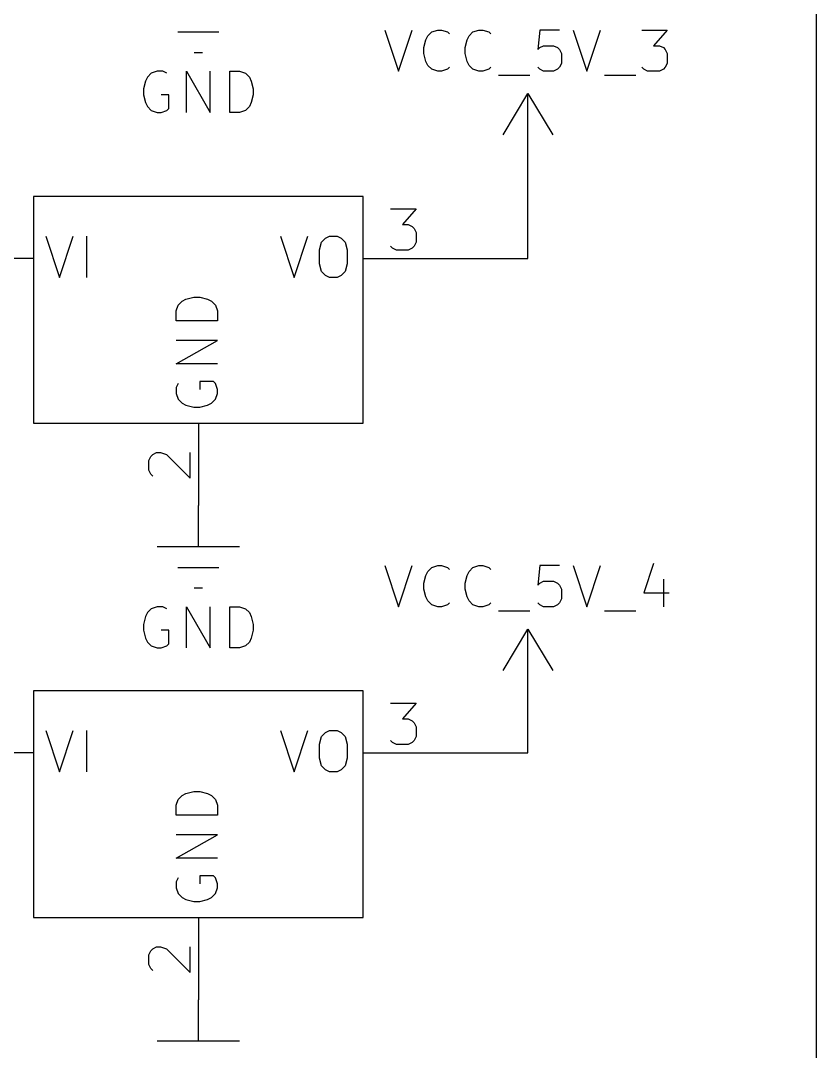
# Model space of a CAD drawing. Extents: x 0.4 to 11.3, y -7.9 to -0.4.
# Drawn here: x 2.534 to 3.5, y -4.113 to -2.861 of the extents above; entities that cross this region are included whole.
import ezdxf

# ---------------------------------------------------------------- set-up
doc = ezdxf.new("R2010")
doc.units = 0
doc.header["$MEASUREMENT"] = 0
for name, color, linetype in [('BLUE3', 171, 'CONTINUOUS'), ('CYAN2', 4, 'CONTINUOUS'), ('GREEN3', 91, 'CONTINUOUS'), ('LYELLOW', 51, 'CONTINUOUS'), ('RED2', 1, 'CONTINUOUS'), ('RED3', 11, 'CONTINUOUS')]:
    doc.layers.add(name, color=color, linetype=linetype)

msp = doc.modelspace()

# ---------------------------------------------------------------- linework, layer by layer
at = {"layer": 'BLUE3', "linetype": 'CONTINUOUS'}
msp.add_line((3.5, -4.95), (3.5, -1.3), dxfattribs=at)
at = {"layer": 'CYAN2', "linetype": 'CONTINUOUS'}
for p, q in [((2.9762, -2.8728), (2.9929, -2.9228)), ((2.9929, -2.9228), (3.0095, -2.8728)), ((3.0286, -2.8799), (3.0333, -2.8752)), ((3.0333, -2.8752), (3.0405, -2.8728)), ((3.0405, -2.8728), (3.0452, -2.8728)), ((3.0452, -2.8728), (3.0524, -2.8752)), ((3.0524, -2.8752), (3.0548, -2.8776)), ((3.0786, -2.8799), (3.0833, -2.8752)), ((3.0833, -2.8752), (3.0905, -2.8728)), ((3.0905, -2.8728), (3.0952, -2.8728)), ((3.0952, -2.8728), (3.1024, -2.8752)), ((3.1024, -2.8752), (3.1048, -2.8776)), ((3.1643, -2.8728), (3.1619, -2.8966)), ((3.1881, -2.8728), (3.1643, -2.8728)), ((3.2048, -2.8728), (3.2214, -2.9228)), ((3.2214, -2.9228), (3.2381, -2.8728)), ((3.2881, -2.8728), (3.319, -2.8728)), ((3.319, -2.8728), (3.3024, -2.8919)), ((3.0238, -2.8942), (3.0262, -2.8847)), ((3.0262, -2.8847), (3.0286, -2.8799)), ((3.0738, -2.8942), (3.0762, -2.8847)), ((3.0762, -2.8847), (3.0786, -2.8799)), ((3.0238, -2.9014), (3.0238, -2.8942)), ((3.0262, -2.9109), (3.0238, -2.9014)), ((3.0738, -2.9014), (3.0738, -2.8942)), ((3.0762, -2.9109), (3.0738, -2.9014)), ((3.1619, -2.8966), (3.1643, -2.8942)), ((3.1643, -2.8942), (3.169, -2.8919)), ((3.169, -2.8919), (3.181, -2.8919)), ((3.181, -2.8919), (3.1857, -2.8942)), ((3.1857, -2.8942), (3.1881, -2.8966)), ((3.1881, -2.8966), (3.1905, -2.9014)), ((3.1905, -2.9014), (3.1905, -2.9133)), ((3.3024, -2.8919), (3.3095, -2.8919)), ((3.3095, -2.8919), (3.3143, -2.8942)), ((3.3143, -2.8942), (3.3167, -2.8966)), ((3.3167, -2.8966), (3.319, -2.9014)), ((3.319, -2.9014), (3.319, -2.9133)), ((3.0286, -2.9157), (3.0262, -2.9109)), ((3.0786, -2.9157), (3.0762, -2.9109)), ((3.1905, -2.9133), (3.1881, -2.918)), ((3.319, -2.9133), (3.3167, -2.918)), ((2.6929, -2.9252), (2.6881, -2.9299)), ((2.6929, -2.9252), (2.6881, -2.9299)), ((2.7, -2.9228), (2.6929, -2.9252)), ((2.7, -2.9228), (2.6929, -2.9252)), ((2.7071, -2.9228), (2.7, -2.9228)), ((2.7071, -2.9228), (2.7, -2.9228)), ((2.7119, -2.9252), (2.7071, -2.9228)), ((2.7119, -2.9252), (2.7071, -2.9228)), ((2.7357, -2.9728), (2.7357, -2.9228)), ((2.7357, -2.9228), (2.7643, -2.9728)), ((2.7357, -2.9728), (2.7357, -2.9228)), ((2.7357, -2.9228), (2.7643, -2.9728)), ((2.7643, -2.9728), (2.7643, -2.9228)), ((2.7643, -2.9728), (2.7643, -2.9228)), ((2.7881, -2.9728), (2.7881, -2.9228)), ((2.7881, -2.9228), (2.8, -2.9228)), ((2.7881, -2.9728), (2.7881, -2.9228)), ((2.7881, -2.9228), (2.8, -2.9228)), ((2.8, -2.9228), (2.8071, -2.9252)), ((2.8, -2.9228), (2.8071, -2.9252)), ((2.8071, -2.9252), (2.8119, -2.9299)), ((2.8071, -2.9252), (2.8119, -2.9299)), ((3.0333, -2.9204), (3.0286, -2.9157)), ((3.0405, -2.9228), (3.0333, -2.9204)), ((3.0452, -2.9228), (3.0405, -2.9228)), ((3.0524, -2.9204), (3.0452, -2.9228)), ((3.0548, -2.918), (3.0524, -2.9204)), ((3.0833, -2.9204), (3.0786, -2.9157)), ((3.0905, -2.9228), (3.0833, -2.9204)), ((3.0952, -2.9228), (3.0905, -2.9228)), ((3.1024, -2.9204), (3.0952, -2.9228)), ((3.1048, -2.918), (3.1024, -2.9204)), ((3.1143, -2.9276), (3.1524, -2.9276)), ((3.1643, -2.9204), (3.1619, -2.918)), ((3.169, -2.9228), (3.1643, -2.9204)), ((3.181, -2.9228), (3.169, -2.9228)), ((3.1857, -2.9204), (3.181, -2.9228)), ((3.1881, -2.918), (3.1857, -2.9204)), ((3.2429, -2.9276), (3.281, -2.9276)), ((3.2905, -2.9204), (3.2881, -2.918)), ((3.2952, -2.9228), (3.2905, -2.9204)), ((3.3095, -2.9228), (3.2952, -2.9228)), ((3.3143, -2.9204), (3.3095, -2.9228)), ((3.3167, -2.918), (3.3143, -2.9204)), ((2.6857, -2.9347), (2.6833, -2.9442)), ((2.6857, -2.9347), (2.6833, -2.9442)), ((2.6881, -2.9299), (2.6857, -2.9347)), ((2.6881, -2.9299), (2.6857, -2.9347)), ((2.8119, -2.9299), (2.8143, -2.9347)), ((2.8119, -2.9299), (2.8143, -2.9347)), ((2.8143, -2.9347), (2.8167, -2.9442)), ((2.8143, -2.9347), (2.8167, -2.9442)), ((2.6833, -2.9442), (2.6833, -2.9514)), ((2.6833, -2.9442), (2.6833, -2.9514)), ((2.6833, -2.9514), (2.6857, -2.9609)), ((2.6833, -2.9514), (2.6857, -2.9609)), ((2.7143, -2.9514), (2.7048, -2.9514)), ((2.7143, -2.9514), (2.7048, -2.9514)), ((2.7143, -2.968), (2.7143, -2.9514)), ((2.7143, -2.968), (2.7143, -2.9514)), ((2.8167, -2.9514), (2.8143, -2.9609)), ((2.8167, -2.9514), (2.8143, -2.9609)), ((2.8167, -2.9442), (2.8167, -2.9514)), ((2.8167, -2.9442), (2.8167, -2.9514)), ((2.6857, -2.9609), (2.6881, -2.9657)), ((2.6857, -2.9609), (2.6881, -2.9657)), ((2.8143, -2.9609), (2.8119, -2.9657)), ((2.8143, -2.9609), (2.8119, -2.9657)), ((2.6881, -2.9657), (2.6929, -2.9704)), ((2.6881, -2.9657), (2.6929, -2.9704)), ((2.6929, -2.9704), (2.7, -2.9728)), ((2.6929, -2.9704), (2.7, -2.9728)), ((2.7, -2.9728), (2.7048, -2.9728)), ((2.7, -2.9728), (2.7048, -2.9728)), ((2.7048, -2.9728), (2.7119, -2.9704)), ((2.7048, -2.9728), (2.7119, -2.9704)), ((2.7119, -2.9704), (2.7143, -2.968)), ((2.7119, -2.9704), (2.7143, -2.968)), ((2.8, -2.9728), (2.7881, -2.9728)), ((2.8, -2.9728), (2.7881, -2.9728)), ((2.8071, -2.9704), (2.8, -2.9728)), ((2.8071, -2.9704), (2.8, -2.9728)), ((2.8119, -2.9657), (2.8071, -2.9704)), ((2.8119, -2.9657), (2.8071, -2.9704)), ((2.5648, -3.1231), (2.5814, -3.1731)), ((2.5648, -3.1231), (2.5814, -3.1731)), ((2.5814, -3.1731), (2.5981, -3.1231)), ((2.5814, -3.1731), (2.5981, -3.1231)), ((2.6148, -3.1731), (2.6148, -3.1231)), ((2.6148, -3.1731), (2.6148, -3.1231)), ((2.8495, -3.1231), (2.8662, -3.1731)), ((2.8495, -3.1231), (2.8662, -3.1731)), ((2.8662, -3.1731), (2.8829, -3.1231)), ((2.8662, -3.1731), (2.8829, -3.1231)), ((2.8995, -3.1303), (2.9043, -3.1255)), ((2.8995, -3.1303), (2.9043, -3.1255)), ((2.9043, -3.1255), (2.909, -3.1231)), ((2.9043, -3.1255), (2.909, -3.1231)), ((2.909, -3.1231), (2.9186, -3.1231)), ((2.909, -3.1231), (2.9186, -3.1231)), ((2.9186, -3.1231), (2.9233, -3.1255)), ((2.9186, -3.1231), (2.9233, -3.1255)), ((2.9233, -3.1255), (2.9281, -3.1303)), ((2.9233, -3.1255), (2.9281, -3.1303)), ((2.8971, -3.1398), (2.8995, -3.1303)), ((2.8971, -3.1398), (2.8995, -3.1303)), ((2.8971, -3.1565), (2.8971, -3.1398)), ((2.8971, -3.1565), (2.8971, -3.1398)), ((2.9281, -3.1303), (2.9305, -3.1398)), ((2.9281, -3.1303), (2.9305, -3.1398)), ((2.9305, -3.1398), (2.9305, -3.1565)), ((2.9305, -3.1398), (2.9305, -3.1565)), ((2.8995, -3.166), (2.8971, -3.1565)), ((2.8995, -3.166), (2.8971, -3.1565)), ((2.9305, -3.1565), (2.9281, -3.166)), ((2.9305, -3.1565), (2.9281, -3.166)), ((2.9043, -3.1708), (2.8995, -3.166)), ((2.9043, -3.1708), (2.8995, -3.166)), ((2.909, -3.1731), (2.9043, -3.1708)), ((2.909, -3.1731), (2.9043, -3.1708)), ((2.9186, -3.1731), (2.909, -3.1731)), ((2.9186, -3.1731), (2.909, -3.1731)), ((2.9233, -3.1708), (2.9186, -3.1731)), ((2.9233, -3.1708), (2.9186, -3.1731)), ((2.9281, -3.166), (2.9233, -3.1708)), ((2.9281, -3.166), (2.9233, -3.1708)), ((2.7255, -3.2067), (2.7303, -3.2019)), ((2.7255, -3.2067), (2.7303, -3.2019)), ((2.7303, -3.2019), (2.735, -3.1995)), ((2.7303, -3.2019), (2.735, -3.1995)), ((2.735, -3.1995), (2.7446, -3.1971)), ((2.735, -3.1995), (2.7446, -3.1971)), ((2.7446, -3.1971), (2.7517, -3.1971)), ((2.7446, -3.1971), (2.7517, -3.1971)), ((2.7517, -3.1971), (2.7612, -3.1995)), ((2.7517, -3.1971), (2.7612, -3.1995)), ((2.7612, -3.1995), (2.766, -3.2019)), ((2.7612, -3.1995), (2.766, -3.2019)), ((2.766, -3.2019), (2.7708, -3.2067)), ((2.766, -3.2019), (2.7708, -3.2067)), ((2.7231, -3.2138), (2.7255, -3.2067)), ((2.7231, -3.2138), (2.7255, -3.2067)), ((2.7231, -3.2257), (2.7231, -3.2138)), ((2.7231, -3.2257), (2.7231, -3.2138)), ((2.7708, -3.2067), (2.7731, -3.2138)), ((2.7708, -3.2067), (2.7731, -3.2138)), ((2.7731, -3.2138), (2.7731, -3.2257)), ((2.7731, -3.2138), (2.7731, -3.2257)), ((2.7731, -3.2257), (2.7231, -3.2257)), ((2.7731, -3.2257), (2.7231, -3.2257)), ((2.7231, -3.2781), (2.7731, -3.2495)), ((2.7731, -3.2495), (2.7231, -3.2495)), ((2.7231, -3.2781), (2.7731, -3.2495)), ((2.7731, -3.2495), (2.7231, -3.2495)), ((2.7731, -3.2781), (2.7231, -3.2781)), ((2.7731, -3.2781), (2.7231, -3.2781)), ((2.7255, -3.3019), (2.7231, -3.3067)), ((2.7255, -3.3019), (2.7231, -3.3067)), ((2.7684, -3.2995), (2.7517, -3.2995)), ((2.7517, -3.2995), (2.7517, -3.309)), ((2.7684, -3.2995), (2.7517, -3.2995)), ((2.7517, -3.2995), (2.7517, -3.309)), ((2.7708, -3.3019), (2.7684, -3.2995)), ((2.7708, -3.3019), (2.7684, -3.2995)), ((2.7731, -3.309), (2.7708, -3.3019)), ((2.7731, -3.309), (2.7708, -3.3019)), ((2.7231, -3.3067), (2.7231, -3.3138)), ((2.7231, -3.3067), (2.7231, -3.3138)), ((2.7231, -3.3138), (2.7255, -3.3209)), ((2.7231, -3.3138), (2.7255, -3.3209)), ((2.7708, -3.3209), (2.7731, -3.3138)), ((2.7708, -3.3209), (2.7731, -3.3138)), ((2.7731, -3.3138), (2.7731, -3.309)), ((2.7731, -3.3138), (2.7731, -3.309)), ((2.7255, -3.3209), (2.7303, -3.3257)), ((2.7255, -3.3209), (2.7303, -3.3257)), ((2.7303, -3.3257), (2.735, -3.3281)), ((2.7303, -3.3257), (2.735, -3.3281)), ((2.7612, -3.3281), (2.766, -3.3257)), ((2.7612, -3.3281), (2.766, -3.3257)), ((2.766, -3.3257), (2.7708, -3.3209)), ((2.766, -3.3257), (2.7708, -3.3209)), ((2.735, -3.3281), (2.7446, -3.3305)), ((2.735, -3.3281), (2.7446, -3.3305)), ((2.7446, -3.3305), (2.7517, -3.3305)), ((2.7446, -3.3305), (2.7517, -3.3305)), ((2.7517, -3.3305), (2.7612, -3.3281)), ((2.7517, -3.3305), (2.7612, -3.3281)), ((2.9762, -3.5228), (2.9929, -3.5728)), ((2.9762, -3.5228), (2.9929, -3.5728)), ((2.9929, -3.5728), (3.0095, -3.5228)), ((2.9929, -3.5728), (3.0095, -3.5228)), ((3.0286, -3.5299), (3.0333, -3.5252)), ((3.0286, -3.5299), (3.0333, -3.5252)), ((3.0333, -3.5252), (3.0405, -3.5228)), ((3.0333, -3.5252), (3.0405, -3.5228)), ((3.0405, -3.5228), (3.0452, -3.5228)), ((3.0405, -3.5228), (3.0452, -3.5228)), ((3.0452, -3.5228), (3.0524, -3.5252)), ((3.0452, -3.5228), (3.0524, -3.5252)), ((3.0524, -3.5252), (3.0548, -3.5276)), ((3.0524, -3.5252), (3.0548, -3.5276)), ((3.0786, -3.5299), (3.0833, -3.5252)), ((3.0786, -3.5299), (3.0833, -3.5252)), ((3.0833, -3.5252), (3.0905, -3.5228)), ((3.0833, -3.5252), (3.0905, -3.5228)), ((3.0905, -3.5228), (3.0952, -3.5228)), ((3.0905, -3.5228), (3.0952, -3.5228)), ((3.0952, -3.5228), (3.1024, -3.5252)), ((3.0952, -3.5228), (3.1024, -3.5252)), ((3.1024, -3.5252), (3.1048, -3.5276)), ((3.1024, -3.5252), (3.1048, -3.5276)), ((3.1643, -3.5228), (3.1619, -3.5466)), ((3.1643, -3.5228), (3.1619, -3.5466)), ((3.1881, -3.5228), (3.1643, -3.5228)), ((3.1881, -3.5228), (3.1643, -3.5228)), ((3.2048, -3.5228), (3.2214, -3.5728)), ((3.2048, -3.5228), (3.2214, -3.5728)), ((3.2214, -3.5728), (3.2381, -3.5228)), ((3.2214, -3.5728), (3.2381, -3.5228)), ((3.3024, -3.5204), (3.2905, -3.5561)), ((3.3024, -3.5204), (3.2905, -3.5561)), ((3.0238, -3.5442), (3.0262, -3.5347)), ((3.0238, -3.5442), (3.0262, -3.5347)), ((3.0262, -3.5347), (3.0286, -3.5299)), ((3.0262, -3.5347), (3.0286, -3.5299)), ((3.0738, -3.5442), (3.0762, -3.5347)), ((3.0738, -3.5442), (3.0762, -3.5347)), ((3.0762, -3.5347), (3.0786, -3.5299)), ((3.0762, -3.5347), (3.0786, -3.5299)), ((3.3143, -3.5395), (3.3143, -3.5728)), ((3.3143, -3.5395), (3.3143, -3.5728)), ((3.0238, -3.5514), (3.0238, -3.5442)), ((3.0238, -3.5514), (3.0238, -3.5442)), ((3.0262, -3.5609), (3.0238, -3.5514)), ((3.0262, -3.5609), (3.0238, -3.5514)), ((3.0738, -3.5514), (3.0738, -3.5442)), ((3.0738, -3.5514), (3.0738, -3.5442)), ((3.0762, -3.5609), (3.0738, -3.5514)), ((3.0762, -3.5609), (3.0738, -3.5514)), ((3.1619, -3.5466), (3.1643, -3.5442)), ((3.1619, -3.5466), (3.1643, -3.5442)), ((3.1643, -3.5442), (3.169, -3.5419)), ((3.1643, -3.5442), (3.169, -3.5419)), ((3.169, -3.5419), (3.181, -3.5419)), ((3.169, -3.5419), (3.181, -3.5419)), ((3.181, -3.5419), (3.1857, -3.5442)), ((3.181, -3.5419), (3.1857, -3.5442)), ((3.1857, -3.5442), (3.1881, -3.5466)), ((3.1857, -3.5442), (3.1881, -3.5466)), ((3.1881, -3.5466), (3.1905, -3.5514)), ((3.1881, -3.5466), (3.1905, -3.5514)), ((3.1905, -3.5514), (3.1905, -3.5633)), ((3.1905, -3.5514), (3.1905, -3.5633)), ((3.0286, -3.5657), (3.0262, -3.5609)), ((3.0286, -3.5657), (3.0262, -3.5609)), ((3.0786, -3.5657), (3.0762, -3.5609)), ((3.0786, -3.5657), (3.0762, -3.5609)), ((3.1905, -3.5633), (3.1881, -3.568)), ((3.1905, -3.5633), (3.1881, -3.568)), ((3.2905, -3.5561), (3.3214, -3.5561)), ((3.2905, -3.5561), (3.3214, -3.5561)), ((2.6929, -3.5752), (2.6881, -3.5799)), ((2.6929, -3.5752), (2.6881, -3.5799)), ((2.7, -3.5728), (2.6929, -3.5752)), ((2.7, -3.5728), (2.6929, -3.5752)), ((2.7071, -3.5728), (2.7, -3.5728)), ((2.7071, -3.5728), (2.7, -3.5728)), ((2.7119, -3.5752), (2.7071, -3.5728)), ((2.7119, -3.5752), (2.7071, -3.5728)), ((2.7357, -3.6228), (2.7357, -3.5728)), ((2.7357, -3.5728), (2.7643, -3.6228)), ((2.7357, -3.6228), (2.7357, -3.5728)), ((2.7357, -3.5728), (2.7643, -3.6228)), ((2.7643, -3.6228), (2.7643, -3.5728)), ((2.7643, -3.6228), (2.7643, -3.5728)), ((2.7881, -3.6228), (2.7881, -3.5728)), ((2.7881, -3.5728), (2.8, -3.5728)), ((2.7881, -3.6228), (2.7881, -3.5728)), ((2.7881, -3.5728), (2.8, -3.5728)), ((2.8, -3.5728), (2.8071, -3.5752)), ((2.8, -3.5728), (2.8071, -3.5752)), ((2.8071, -3.5752), (2.8119, -3.5799)), ((2.8071, -3.5752), (2.8119, -3.5799)), ((3.0333, -3.5704), (3.0286, -3.5657)), ((3.0333, -3.5704), (3.0286, -3.5657)), ((3.0405, -3.5728), (3.0333, -3.5704)), ((3.0405, -3.5728), (3.0333, -3.5704)), ((3.0452, -3.5728), (3.0405, -3.5728)), ((3.0452, -3.5728), (3.0405, -3.5728)), ((3.0524, -3.5704), (3.0452, -3.5728)), ((3.0524, -3.5704), (3.0452, -3.5728)), ((3.0548, -3.568), (3.0524, -3.5704)), ((3.0548, -3.568), (3.0524, -3.5704)), ((3.0833, -3.5704), (3.0786, -3.5657)), ((3.0833, -3.5704), (3.0786, -3.5657)), ((3.0905, -3.5728), (3.0833, -3.5704)), ((3.0905, -3.5728), (3.0833, -3.5704)), ((3.0952, -3.5728), (3.0905, -3.5728)), ((3.0952, -3.5728), (3.0905, -3.5728)), ((3.1024, -3.5704), (3.0952, -3.5728)), ((3.1024, -3.5704), (3.0952, -3.5728)), ((3.1048, -3.568), (3.1024, -3.5704)), ((3.1048, -3.568), (3.1024, -3.5704)), ((3.1143, -3.5776), (3.1524, -3.5776)), ((3.1143, -3.5776), (3.1524, -3.5776)), ((3.1643, -3.5704), (3.1619, -3.568)), ((3.1643, -3.5704), (3.1619, -3.568)), ((3.169, -3.5728), (3.1643, -3.5704)), ((3.169, -3.5728), (3.1643, -3.5704)), ((3.181, -3.5728), (3.169, -3.5728)), ((3.181, -3.5728), (3.169, -3.5728)), ((3.1857, -3.5704), (3.181, -3.5728)), ((3.1857, -3.5704), (3.181, -3.5728)), ((3.1881, -3.568), (3.1857, -3.5704)), ((3.1881, -3.568), (3.1857, -3.5704)), ((3.2429, -3.5776), (3.281, -3.5776)), ((3.2429, -3.5776), (3.281, -3.5776)), ((2.6857, -3.5847), (2.6833, -3.5942)), ((2.6857, -3.5847), (2.6833, -3.5942)), ((2.6881, -3.5799), (2.6857, -3.5847)), ((2.6881, -3.5799), (2.6857, -3.5847)), ((2.8119, -3.5799), (2.8143, -3.5847)), ((2.8119, -3.5799), (2.8143, -3.5847)), ((2.8143, -3.5847), (2.8167, -3.5942)), ((2.8143, -3.5847), (2.8167, -3.5942)), ((2.6833, -3.5942), (2.6833, -3.6014)), ((2.6833, -3.5942), (2.6833, -3.6014)), ((2.6833, -3.6014), (2.6857, -3.6109)), ((2.6833, -3.6014), (2.6857, -3.6109)), ((2.7143, -3.6014), (2.7048, -3.6014)), ((2.7143, -3.6014), (2.7048, -3.6014)), ((2.7143, -3.618), (2.7143, -3.6014)), ((2.7143, -3.618), (2.7143, -3.6014)), ((2.8167, -3.6014), (2.8143, -3.6109)), ((2.8167, -3.6014), (2.8143, -3.6109)), ((2.8167, -3.5942), (2.8167, -3.6014)), ((2.8167, -3.5942), (2.8167, -3.6014)), ((2.6857, -3.6109), (2.6881, -3.6157)), ((2.6857, -3.6109), (2.6881, -3.6157)), ((2.6881, -3.6157), (2.6929, -3.6204)), ((2.6881, -3.6157), (2.6929, -3.6204)), ((2.8119, -3.6157), (2.8071, -3.6204)), ((2.8119, -3.6157), (2.8071, -3.6204)), ((2.8143, -3.6109), (2.8119, -3.6157)), ((2.8143, -3.6109), (2.8119, -3.6157)), ((2.6929, -3.6204), (2.7, -3.6228)), ((2.6929, -3.6204), (2.7, -3.6228)), ((2.7, -3.6228), (2.7048, -3.6228)), ((2.7, -3.6228), (2.7048, -3.6228)), ((2.7048, -3.6228), (2.7119, -3.6204)), ((2.7048, -3.6228), (2.7119, -3.6204)), ((2.7119, -3.6204), (2.7143, -3.618)), ((2.7119, -3.6204), (2.7143, -3.618)), ((2.8, -3.6228), (2.7881, -3.6228)), ((2.8, -3.6228), (2.7881, -3.6228)), ((2.8071, -3.6204), (2.8, -3.6228)), ((2.8071, -3.6204), (2.8, -3.6228)), ((2.5648, -3.7231), (2.5814, -3.7731)), ((2.5648, -3.7231), (2.5814, -3.7731)), ((2.5814, -3.7731), (2.5981, -3.7231)), ((2.5814, -3.7731), (2.5981, -3.7231)), ((2.6148, -3.7731), (2.6148, -3.7231)), ((2.6148, -3.7731), (2.6148, -3.7231)), ((2.8495, -3.7231), (2.8662, -3.7731)), ((2.8495, -3.7231), (2.8662, -3.7731)), ((2.8662, -3.7731), (2.8829, -3.7231)), ((2.8662, -3.7731), (2.8829, -3.7231)), ((2.8995, -3.7303), (2.9043, -3.7255)), ((2.8995, -3.7303), (2.9043, -3.7255)), ((2.9043, -3.7255), (2.909, -3.7231)), ((2.9043, -3.7255), (2.909, -3.7231)), ((2.909, -3.7231), (2.9186, -3.7231)), ((2.909, -3.7231), (2.9186, -3.7231)), ((2.9186, -3.7231), (2.9233, -3.7255)), ((2.9186, -3.7231), (2.9233, -3.7255)), ((2.9233, -3.7255), (2.9281, -3.7303)), ((2.9233, -3.7255), (2.9281, -3.7303)), ((2.8971, -3.7398), (2.8995, -3.7303)), ((2.8971, -3.7398), (2.8995, -3.7303)), ((2.8971, -3.7565), (2.8971, -3.7398)), ((2.8971, -3.7565), (2.8971, -3.7398)), ((2.9281, -3.7303), (2.9305, -3.7398)), ((2.9281, -3.7303), (2.9305, -3.7398)), ((2.9305, -3.7398), (2.9305, -3.7565)), ((2.9305, -3.7398), (2.9305, -3.7565)), ((2.8995, -3.766), (2.8971, -3.7565)), ((2.8995, -3.766), (2.8971, -3.7565)), ((2.9305, -3.7565), (2.9281, -3.766)), ((2.9305, -3.7565), (2.9281, -3.766)), ((2.9043, -3.7708), (2.8995, -3.766)), ((2.9043, -3.7708), (2.8995, -3.766)), ((2.909, -3.7731), (2.9043, -3.7708)), ((2.909, -3.7731), (2.9043, -3.7708)), ((2.9186, -3.7731), (2.909, -3.7731)), ((2.9186, -3.7731), (2.909, -3.7731)), ((2.9233, -3.7708), (2.9186, -3.7731)), ((2.9233, -3.7708), (2.9186, -3.7731)), ((2.9281, -3.766), (2.9233, -3.7708)), ((2.9281, -3.766), (2.9233, -3.7708)), ((2.7255, -3.8067), (2.7303, -3.8019)), ((2.7255, -3.8067), (2.7303, -3.8019)), ((2.7303, -3.8019), (2.735, -3.7995)), ((2.7303, -3.8019), (2.735, -3.7995)), ((2.735, -3.7995), (2.7446, -3.7971)), ((2.735, -3.7995), (2.7446, -3.7971)), ((2.7446, -3.7971), (2.7517, -3.7971)), ((2.7446, -3.7971), (2.7517, -3.7971)), ((2.7517, -3.7971), (2.7612, -3.7995)), ((2.7517, -3.7971), (2.7612, -3.7995)), ((2.7612, -3.7995), (2.766, -3.8019)), ((2.7612, -3.7995), (2.766, -3.8019)), ((2.766, -3.8019), (2.7708, -3.8067)), ((2.766, -3.8019), (2.7708, -3.8067)), ((2.7231, -3.8138), (2.7255, -3.8067)), ((2.7231, -3.8138), (2.7255, -3.8067)), ((2.7231, -3.8257), (2.7231, -3.8138)), ((2.7231, -3.8257), (2.7231, -3.8138)), ((2.7708, -3.8067), (2.7731, -3.8138)), ((2.7708, -3.8067), (2.7731, -3.8138)), ((2.7731, -3.8138), (2.7731, -3.8257)), ((2.7731, -3.8138), (2.7731, -3.8257)), ((2.7731, -3.8257), (2.7231, -3.8257)), ((2.7731, -3.8257), (2.7231, -3.8257)), ((2.7231, -3.8781), (2.7731, -3.8495)), ((2.7731, -3.8495), (2.7231, -3.8495)), ((2.7231, -3.8781), (2.7731, -3.8495)), ((2.7731, -3.8495), (2.7231, -3.8495)), ((2.7731, -3.8781), (2.7231, -3.8781)), ((2.7731, -3.8781), (2.7231, -3.8781)), ((2.7255, -3.9019), (2.7231, -3.9067)), ((2.7255, -3.9019), (2.7231, -3.9067)), ((2.7684, -3.8995), (2.7517, -3.8995)), ((2.7517, -3.8995), (2.7517, -3.909)), ((2.7684, -3.8995), (2.7517, -3.8995)), ((2.7517, -3.8995), (2.7517, -3.909)), ((2.7708, -3.9019), (2.7684, -3.8995)), ((2.7708, -3.9019), (2.7684, -3.8995)), ((2.7731, -3.909), (2.7708, -3.9019)), ((2.7731, -3.909), (2.7708, -3.9019)), ((2.7231, -3.9067), (2.7231, -3.9138)), ((2.7231, -3.9067), (2.7231, -3.9138)), ((2.7231, -3.9138), (2.7255, -3.9209)), ((2.7231, -3.9138), (2.7255, -3.9209)), ((2.7708, -3.9209), (2.7731, -3.9138)), ((2.7708, -3.9209), (2.7731, -3.9138)), ((2.7731, -3.9138), (2.7731, -3.909)), ((2.7731, -3.9138), (2.7731, -3.909)), ((2.7255, -3.9209), (2.7303, -3.9257)), ((2.7255, -3.9209), (2.7303, -3.9257)), ((2.7303, -3.9257), (2.735, -3.9281)), ((2.7303, -3.9257), (2.735, -3.9281)), ((2.735, -3.9281), (2.7446, -3.9305)), ((2.735, -3.9281), (2.7446, -3.9305)), ((2.7517, -3.9305), (2.7612, -3.9281)), ((2.7517, -3.9305), (2.7612, -3.9281)), ((2.7612, -3.9281), (2.766, -3.9257)), ((2.7612, -3.9281), (2.766, -3.9257)), ((2.766, -3.9257), (2.7708, -3.9209)), ((2.766, -3.9257), (2.7708, -3.9209)), ((2.7446, -3.9305), (2.7517, -3.9305)), ((2.7446, -3.9305), (2.7517, -3.9305))]:
    msp.add_line(p, q, dxfattribs=at)
at = {"layer": 'GREEN3', "linetype": 'CONTINUOUS'}
for p, q in [((3.15, -3.15), (3.15, -3.05)), ((3.05, -3.15), (3.15, -3.15)), ((3.15, -3.75), (3.15, -3.7)), ((3.05, -3.75), (3.15, -3.75))]:
    msp.add_line(p, q, dxfattribs=at)
at = {"layer": 'LYELLOW', "linetype": 'CONTINUOUS'}
for p, q in [((2.55, -3.075), (2.55, -3.35)), ((2.95, -3.075), (2.55, -3.075)), ((2.95, -3.35), (2.95, -3.075)), ((2.55, -3.35), (2.95, -3.35)), ((2.55, -3.675), (2.55, -3.95)), ((2.95, -3.675), (2.55, -3.675)), ((2.95, -3.95), (2.95, -3.675)), ((2.55, -3.95), (2.95, -3.95))]:
    msp.add_line(p, q, dxfattribs=at)
at = {"layer": 'RED2', "linetype": 'CONTINUOUS'}
for p, q in [((2.725, -2.875), (2.775, -2.875)), ((2.745, -2.9), (2.755, -2.9)), ((3.12, -3), (3.15, -2.95)), ((3.15, -3.05), (3.15, -2.95)), ((3.15, -2.95), (3.18, -3)), ((2.55, -3.075), (2.55, -3.35)), ((2.95, -3.075), (2.55, -3.075)), ((2.95, -3.35), (2.95, -3.075)), ((2.55, -3.15), (2.45, -3.15)), ((2.55, -3.15), (2.45, -3.15)), ((2.95, -3.15), (3.05, -3.15)), ((2.95, -3.15), (3.05, -3.15)), ((2.55, -3.35), (2.95, -3.35)), ((2.75, -3.35), (2.75, -3.45)), ((2.75, -3.35), (2.75, -3.45)), ((2.75, -3.5), (2.75, -3.45)), ((2.8, -3.5), (2.7, -3.5)), ((2.725, -3.525), (2.775, -3.525)), ((2.745, -3.55), (2.755, -3.55)), ((3.12, -3.65), (3.15, -3.6)), ((3.15, -3.7), (3.15, -3.6)), ((3.15, -3.6), (3.18, -3.65)), ((2.55, -3.675), (2.55, -3.95)), ((2.95, -3.675), (2.55, -3.675)), ((2.95, -3.95), (2.95, -3.675)), ((2.55, -3.75), (2.45, -3.75)), ((2.55, -3.75), (2.45, -3.75)), ((2.95, -3.75), (3.05, -3.75)), ((2.95, -3.75), (3.05, -3.75)), ((2.55, -3.95), (2.95, -3.95)), ((2.75, -3.95), (2.75, -4.05)), ((2.75, -3.95), (2.75, -4.05)), ((2.75, -4.1), (2.75, -4.05)), ((2.8, -4.1), (2.7, -4.1))]:
    msp.add_line(p, q, dxfattribs=at)
at = {"layer": 'RED3', "linetype": 'CONTINUOUS'}
for p, q in [((2.9833, -3.0899), (3.0143, -3.0899)), ((2.9833, -3.0899), (3.0143, -3.0899)), ((3.0143, -3.0899), (2.9976, -3.1089)), ((3.0143, -3.0899), (2.9976, -3.1089)), ((2.9976, -3.1089), (3.0048, -3.1089)), ((2.9976, -3.1089), (3.0048, -3.1089)), ((3.0048, -3.1089), (3.0095, -3.1113)), ((3.0048, -3.1089), (3.0095, -3.1113)), ((3.0095, -3.1113), (3.0119, -3.1137)), ((3.0095, -3.1113), (3.0119, -3.1137)), ((3.0119, -3.1137), (3.0143, -3.1184)), ((3.0119, -3.1137), (3.0143, -3.1184)), ((3.0143, -3.1184), (3.0143, -3.1304)), ((3.0143, -3.1184), (3.0143, -3.1304)), ((2.9857, -3.1375), (2.9833, -3.1351)), ((2.9857, -3.1375), (2.9833, -3.1351)), ((2.9905, -3.1399), (2.9857, -3.1375)), ((2.9905, -3.1399), (2.9857, -3.1375)), ((3.0048, -3.1399), (2.9905, -3.1399)), ((3.0048, -3.1399), (2.9905, -3.1399)), ((3.0095, -3.1375), (3.0048, -3.1399)), ((3.0095, -3.1375), (3.0048, -3.1399)), ((3.0119, -3.1351), (3.0095, -3.1375)), ((3.0119, -3.1351), (3.0095, -3.1375)), ((3.0143, -3.1304), (3.0119, -3.1351)), ((3.0143, -3.1304), (3.0119, -3.1351)), ((2.6899, -3.3952), (2.6923, -3.3905)), ((2.6899, -3.3952), (2.6923, -3.3905)), ((2.6923, -3.3905), (2.6946, -3.3881)), ((2.6923, -3.3905), (2.6946, -3.3881)), ((2.6946, -3.3881), (2.6994, -3.3857)), ((2.6946, -3.3881), (2.6994, -3.3857)), ((2.6994, -3.3857), (2.7042, -3.3857)), ((2.6994, -3.3857), (2.7042, -3.3857)), ((2.7042, -3.3857), (2.7113, -3.3881)), ((2.7042, -3.3857), (2.7113, -3.3881)), ((2.7113, -3.3881), (2.7399, -3.4167)), ((2.7113, -3.3881), (2.7399, -3.4167)), ((2.7399, -3.4167), (2.7399, -3.3857)), ((2.7399, -3.4167), (2.7399, -3.3857)), ((2.6899, -3.4071), (2.6899, -3.3952)), ((2.6899, -3.4071), (2.6899, -3.3952)), ((2.6923, -3.4119), (2.6899, -3.4071)), ((2.6923, -3.4119), (2.6899, -3.4071)), ((2.6946, -3.4143), (2.6923, -3.4119)), ((2.6946, -3.4143), (2.6923, -3.4119)), ((2.9833, -3.6899), (3.0143, -3.6899)), ((2.9833, -3.6899), (3.0143, -3.6899)), ((3.0143, -3.6899), (2.9976, -3.7089)), ((3.0143, -3.6899), (2.9976, -3.7089)), ((2.9976, -3.7089), (3.0048, -3.7089)), ((2.9976, -3.7089), (3.0048, -3.7089)), ((3.0048, -3.7089), (3.0095, -3.7113)), ((3.0048, -3.7089), (3.0095, -3.7113)), ((3.0095, -3.7113), (3.0119, -3.7137)), ((3.0095, -3.7113), (3.0119, -3.7137)), ((3.0119, -3.7137), (3.0143, -3.7184)), ((3.0119, -3.7137), (3.0143, -3.7184)), ((3.0143, -3.7184), (3.0143, -3.7304)), ((3.0143, -3.7184), (3.0143, -3.7304)), ((2.9857, -3.7375), (2.9833, -3.7351)), ((2.9857, -3.7375), (2.9833, -3.7351)), ((2.9905, -3.7399), (2.9857, -3.7375)), ((2.9905, -3.7399), (2.9857, -3.7375)), ((3.0048, -3.7399), (2.9905, -3.7399)), ((3.0048, -3.7399), (2.9905, -3.7399)), ((3.0095, -3.7375), (3.0048, -3.7399)), ((3.0095, -3.7375), (3.0048, -3.7399)), ((3.0119, -3.7351), (3.0095, -3.7375)), ((3.0119, -3.7351), (3.0095, -3.7375)), ((3.0143, -3.7304), (3.0119, -3.7351)), ((3.0143, -3.7304), (3.0119, -3.7351)), ((2.6899, -3.9952), (2.6923, -3.9905)), ((2.6899, -3.9952), (2.6923, -3.9905)), ((2.6923, -3.9905), (2.6946, -3.9881)), ((2.6923, -3.9905), (2.6946, -3.9881)), ((2.6946, -3.9881), (2.6994, -3.9857)), ((2.6946, -3.9881), (2.6994, -3.9857)), ((2.6994, -3.9857), (2.7042, -3.9857)), ((2.6994, -3.9857), (2.7042, -3.9857)), ((2.7042, -3.9857), (2.7113, -3.9881)), ((2.7042, -3.9857), (2.7113, -3.9881)), ((2.7113, -3.9881), (2.7399, -4.0167)), ((2.7113, -3.9881), (2.7399, -4.0167)), ((2.7399, -4.0167), (2.7399, -3.9857)), ((2.7399, -4.0167), (2.7399, -3.9857)), ((2.6899, -4.0071), (2.6899, -3.9952)), ((2.6899, -4.0071), (2.6899, -3.9952)), ((2.6923, -4.0119), (2.6899, -4.0071)), ((2.6923, -4.0119), (2.6899, -4.0071)), ((2.6946, -4.0143), (2.6923, -4.0119)), ((2.6946, -4.0143), (2.6923, -4.0119))]:
    msp.add_line(p, q, dxfattribs=at)

doc.saveas('drawing.dxf')
